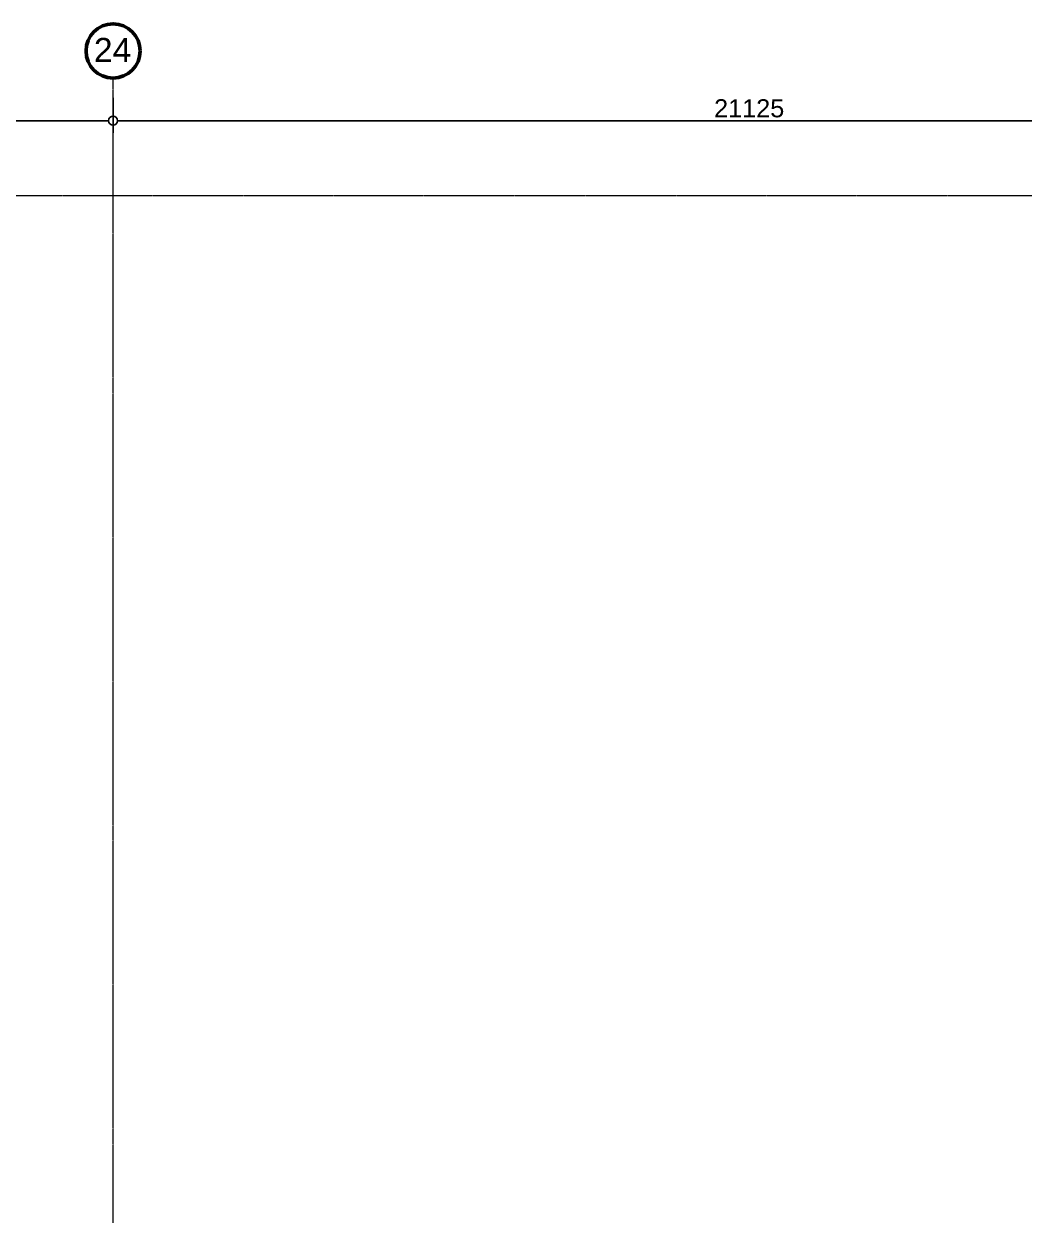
# Model space of a CAD drawing. Header units: millimetres. Extents: x -678720 to -601931, y -306 to 39239.
# Drawn here: x -655525 to -638913, y 19466 to 39239 of the extents above; entities that cross this region are included whole.
import ezdxf

# ---------------------------------------------------------------- set-up
doc = ezdxf.new("R2010")
doc.units = ezdxf.units.MM
doc.linetypes.add('DPA_Grid _ Level 100', pattern=[10, 5.5, -1.6, 1.3, -1.6])
for name, color, linetype, lineweight in [('A-ANNO-DIMS', 1, 'Continuous', 9), ('S-GRID', 251, 'Continuous', 9), ('S-GRID-IDEN', 3, 'Continuous', 50)]:
    doc.layers.add(name, color=color, linetype=linetype, lineweight=lineweight)
doc.styles.add('Arial', font='arial.ttf', dxfattribs={"height": 400})
doc.styles.add('Arial_2', font='arial.ttf', dxfattribs={"height": 300})
doc.dimstyles.new('DPA-DIM-3_0_C-C', dxfattribs={"dimscale": 304.8, "dimtxt": 306.07782, "dimasz": 0.492126, "dimexe": 0.656168, "dimexo": 0.0625, "dimgap": 0.164042, "dimtad": 1, "dimdec": 0, "dimzin": 0, "dimdsep": 46, "dimtxsty": 'Arial_2', "dimblk1": 'DOTBLANK', "dimblk2": 'DOTBLANK', "dimsah": 1, "dimcen": 0.09, "dimdle": 0.656168, "dimadec": 8, "dimazin": 0, "dimtfac": 1, "dimtdec": 4, "dimtix": 1, "dimtmove": 0, "dimatfit": 3, "dimfxl": 1.312336, "dimfxlon": 1, "dimtvp": 1, "dimtolj": 1, "dimtzin": 0, "dimarcsym": 2})

# ---------------------------------------------------------------- blocks, each defined once
blk = doc.blocks.new('Grid - 100 Scale-2291345-4234-01 ENLARGED MULTI-PURPOSE LEVEL - REFLECTED CEILING PLAN - SHEET 5')
at = {"layer": 'S-GRID-IDEN'}
blk.add_circle((0, 0), 4.5, dxfattribs=at)
blk = doc.blocks.new('_DotBlank')
at = {"color": 0, "linetype": 'ByBlock', "lineweight": -2}
blk.add_line((-0.5, 0), (-1, 0), dxfattribs=at)
blk.add_circle((0, 0), 0.5, dxfattribs=at)
blk = doc.blocks.new('*D1609')
at = {"layer": 'A-ANNO-DIMS', "color": 0, "lineweight": -2, "transparency": 16777216}
for p, q in [((-31865, 28734), (-31865, 28153)), ((-21025, 28734), (-21025, 28153)), ((-31715, 28353), (-21175, 28353))]:
    blk.add_line(p, q, dxfattribs=at)
at = {"layer": 'Defpoints', "color": 0, "transparency": 16777216}
for p in [(-31865, 28753), (-21025, 28753), (-21025, 28353)]:
    blk.add_point(p, dxfattribs=at)
at = {"layer": 'A-ANNO-DIMS', "color": 0, "lineweight": -2, "transparency": 16777216, "xscale": 150, "yscale": 150, "zscale": 150, "rotation": 180}
blk.add_blockref('_DotBlank', (-31865, 28353), dxfattribs=at)
at = {"layer": 'A-ANNO-DIMS', "color": 0, "lineweight": -2, "transparency": 16777216, "xscale": 150, "yscale": 150, "zscale": 150}
blk.add_blockref('_DotBlank', (-21025, 28353), dxfattribs=at)
at = {"layer": 'A-ANNO-DIMS', "color": 0, "transparency": 16777216, "insert": (-26445, 28557), "char_height": 300, "width": 1384.41, "attachment_point": 5, "style": 'Arial_2'}
blk.add_mtext('\\A1;10840', dxfattribs=at)
blk = doc.blocks.new('*D1610')
at = {"layer": 'A-ANNO-DIMS', "color": 0, "lineweight": -2, "transparency": 16777216}
for p, q in [((-21025, 28734), (-21025, 28153)), ((100, 28734), (100, 28153)), ((-20875, 28353), (-50, 28353))]:
    blk.add_line(p, q, dxfattribs=at)
at = {"layer": 'Defpoints', "color": 0, "transparency": 16777216}
for p in [(-21025, 28753), (100, 28753), (100, 28353)]:
    blk.add_point(p, dxfattribs=at)
at = {"layer": 'A-ANNO-DIMS', "color": 0, "lineweight": -2, "transparency": 16777216, "xscale": 150, "yscale": 150, "zscale": 150, "rotation": 180}
blk.add_blockref('_DotBlank', (-21025, 28353), dxfattribs=at)
at = {"layer": 'A-ANNO-DIMS', "color": 0, "lineweight": -2, "transparency": 16777216, "xscale": 150, "yscale": 150, "zscale": 150}
blk.add_blockref('_DotBlank', (100, 28353), dxfattribs=at)
at = {"layer": 'A-ANNO-DIMS', "color": 0, "transparency": 16777216, "insert": (-10463, 28557), "char_height": 300, "width": 1384.41, "attachment_point": 5, "style": 'Arial_2'}
blk.add_mtext('\\A1;21125', dxfattribs=at)
blk = doc.blocks.new('*U1546')
at = {"layer": 'S-GRID', "linetype": 'DPA_Grid _ Level 100'}
blk.add_line((-21025, -8552.3), (-21025, 29060.4), dxfattribs=at)
at = {"layer": 'S-GRID-IDEN', "xscale": 99.99999999999993, "yscale": 99.99999999999993, "zscale": 99.99999999999993}
blk.add_blockref('Grid - 100 Scale-2291345-4234-01 ENLARGED MULTI-PURPOSE LEVEL - REFLECTED CEILING PLAN - SHEET 5', (-21025, 29510.4), dxfattribs=at)
at = {"layer": 'S-GRID-IDEN', "lineweight": 9, "insert": (-21343.8, 29726.3), "char_height": 400, "width": 753.586, "attachment_point": 1, "style": 'Arial'}
blk.add_mtext('24', dxfattribs=at)
at = {"layer": 'A-ANNO-DIMS'}
for base, p1, p2, override, picture, middle in [((-21025, 28353.4), (-31865, 28753.4), (-21025, 28753.4), {"dimpost": '<>', "dimfxl": 10840}, '*D1609', (-26445, 28556.6)), ((100, 28353.4), (-21025, 28753.4), (100, 28753.4), {"dimpost": '<>', "dimfxl": 21125}, '*D1610', (-10462.5, 28556.6))]:
    dim = blk.add_linear_dim(base=base, p1=p1, p2=p2, dimstyle='DPA-DIM-3_0_C-C', override=override, dxfattribs=at)
    dim.commit()
    dim.dimension.update_dxf_attribs({"geometry": picture, "text_midpoint": middle})

msp = doc.modelspace()

# ---------------------------------------------------------------- linework, layer by layer
at = {"layer": 'S-GRID', "linetype": 'DPA_Grid _ Level 100'}
msp.add_line((-677385, 36389), (-607379, 36389), dxfattribs=at)

# ---------------------------------------------------------------- block references
msp.add_blockref('*U1546', (-633017, 9279))

doc.saveas('drawing.dxf')
